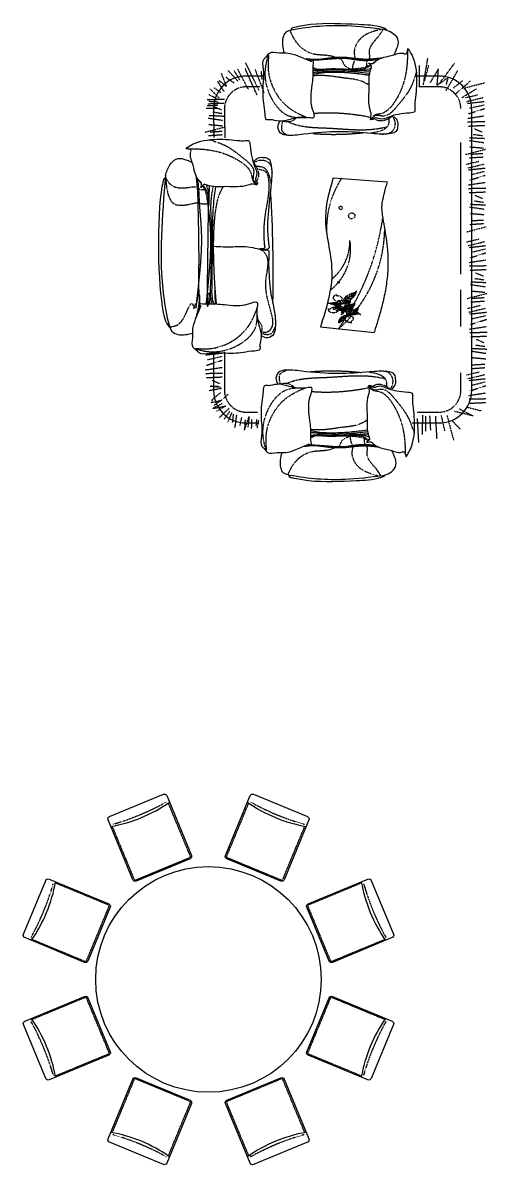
# Model space of a CAD drawing. Extents: x -15080 to 60298, y -30155 to 15485.
# Drawn here: x 20585 to 23878, y 645 to 8744 of the extents above; entities that cross this region are included whole.
import ezdxf

# ---------------------------------------------------------------- set-up
doc = ezdxf.new("R2010")
doc.units = 0
doc.linetypes.add('HIDDEN2', pattern=[0.1875, 0.125, -0.0625])
doc.layers.get('0').update_dxf_attribs({"linetype": 'CONTINUOUS'})
doc.layers.add('FURHATCH', color=57, linetype='CONTINUOUS')

# ---------------------------------------------------------------- blocks, each defined once
blk = doc.blocks.new('YQ_SOFA_06')
for p, q in [((1238.7, 493.6), (1622.6, 464.8)), ((1149.2, -563.7), (1529.6, -604))]:
    blk.add_line(p, q)
blk.add_arc((-7969.2, -183.7), 8783.7, 358.64262, 3.76737)
for points, knots in [([(1604.1, 1544.3), (1514.1, 1555.3), (1293.9, 1582.2), (1066.4, 1565.9), (899.2, 1531.6), (871.4, 1464.7), (882.8, 1414.7), (891, 1378.9)], [0, 0, 0, 0, 270.039046, 660.818296, 706.148491, 749.09312, 857.535712, 857.535712, 857.535712, 857.535712]), ([(1619.6, 1539.6), (1618.8, 1541.1), (1613.3, 1549.7), (1542.5, 1576.2), (1367, 1580.6), (1148.9, 1595.1), (998.3, 1567.3), (946, 1556.1), (941, 1545.2), (939.8, 1539.8)], [17.99656, 17.99656, 17.99656, 17.99656, 24.654541, 59.355785, 289.542515, 728.551681, 882.30278, 904.288941, 924.788376, 924.788376, 924.788376, 924.788376]), ([(1604.1, 1544.3), (1621.6, 1539.1), (1658, 1528.3), (1719.1, 1466.2), (1689.1, 1405.7), (1669.1, 1365.5)], [0, 0, 0, 0, 54.75336, 114.202099, 231.89639, 231.89639, 231.89639, 231.89639]), ([(1079.8, 1320.5), (1049.7, 1333.3), (997.5, 1355.4), (922, 1383.6), (856.5, 1374.2), (791, 1395.3), (770.3, 1354.1), (733.6, 1327.5), (756.3, 1223.8), (731.8, 1095), (755, 992), (758.4, 897.2), (792.4, 906.7), (825.7, 901.3), (874.4, 888.2), (960.6, 918.9), (1028.4, 927.9), (1119, 910.6), (1091.4, 973.9), (1081.8, 1019.2), (1077.9, 1079.1), (1091.4, 1159.6), (1097, 1240.4), (1094.5, 1288.3), (1104.6, 1348.4), (1085.1, 1318.2), (1079.8, 1320.5)], [0, 0, 0, 0, 98.119314, 172.692831, 232.74173, 302.439842, 336.564454, 356.938938, 433.9005, 604.32596, 751.710052, 791.94977, 823.175241, 833.763328, 895.231785, 969.223567, 1095.182377, 1126.407804, 1189.552352, 1219.244305, 1279.445255, 1361.374944, 1471.895911, 1498.299857, 1539.176597, 1556.493818, 1556.493818, 1556.493818, 1556.493818]), ([(1746.2, 1373.8), (1723, 1385.2), (1648, 1352.3), (1562.1, 1349), (1521.3, 1297.2), (1473.3, 1313.6), (1517.6, 1289.4), (1489, 1226.7), (1500.4, 1124.5), (1485.1, 1004.6), (1515.3, 940.3), (1497.8, 904.1), (1525.7, 904.8), (1539.5, 926.5), (1579.9, 899.6), (1662.1, 939.2), (1731.3, 949.5), (1823.4, 956.1), (1816.8, 993.9), (1822.1, 1065), (1840.5, 1189.1), (1820.1, 1329.4), (1785.3, 1384.1), (1767.5, 1420.1), (1768.8, 1385.9), (1758.7, 1372.8), (1749, 1372.4), (1746.2, 1373.8)], [0, 0, 0, 0, 77.460003, 216.616316, 242.592133, 269.122461, 299.684216, 314.285274, 461.198871, 610.330928, 656.503493, 678.239857, 695.053548, 715.711324, 745.377151, 808.970842, 966.326307, 1001.970526, 1023.57377, 1064.379851, 1225.490641, 1402.032064, 1440.74303, 1458.055816, 1482.535402, 1497.909181, 1507.517005, 1507.517005, 1507.517005, 1507.517005]), ([(1493.7, 1233.1), (1466.2, 1236.5), (1381.2, 1247.1), (1248, 1254.6), (1143.3, 1243), (1096.4, 1237.8)], [0, 0, 0, 0, 83.197881, 257.096688, 398.574785, 398.574785, 398.574785, 398.574785]), ([(1672.9, 927), (1681.6, 917.2), (1699.9, 896.6), (1698, 857.3), (1689.9, 816.3), (1614, 798.9), (1486.2, 810.6), (1276.4, 826.4), (1074.7, 809.8), (937, 789.4), (866.7, 802.9), (839, 849.8), (855.1, 881.4), (862.9, 896.6)], [0, 0, 0, 0, 37.68612, 79.329981, 114.371605, 150.403308, 289.028167, 513.709372, 772.450908, 897.464887, 929.06844, 981.344349, 1030.433254, 1030.433254, 1030.433254, 1030.433254]), ([(230.8, 678.4), (219.8, 655.1), (254, 580.7), (258.7, 494.9), (311.3, 454.9), (295.7, 406.6), (319.2, 451.4), (382.4, 423.9), (484.3, 437.1), (604.5, 423.8), (668.2, 455.1), (704.7, 438.2), (703.5, 466.1), (681.6, 479.5), (707.8, 520.4), (666.8, 601.9), (655.3, 670.9), (647.1, 762.8), (609.4, 755.6), (538.3, 759.7), (413.9, 775.9), (273.9, 753.1), (219.8, 717.4), (184.2, 698.9), (218.3, 700.9), (231.6, 691), (232.2, 681.3), (230.8, 678.4)], [0, 0, 0, 0, 77.460003, 216.616316, 242.592133, 269.122461, 299.684216, 314.285274, 461.198871, 610.330928, 656.503493, 678.239857, 695.053548, 715.711324, 745.377151, 808.970842, 966.326307, 1001.970526, 1023.57377, 1064.379851, 1225.490641, 1402.032064, 1440.74303, 1458.055816, 1482.535402, 1497.909181, 1507.517005, 1507.517005, 1507.517005, 1507.517005]), ([(49.5, 510.1), (58, 535.6), (72.7, 579.8), (138, 650.2), (199.6, 621), (240.4, 601.6)], [0, 0, 0, 0, 81.459876, 140.908615, 258.602906, 258.602906, 258.602906, 258.602906]), ([(678.8, 612.9), (688.4, 621.8), (708.7, 640.4), (748.1, 639.2), (789.2, 631.8), (807.8, 556.3), (797.2, 359.4), (757.8, 160.4), (786.1, -0.8)], [0, 0, 0, 0, 48.943013, 103.025949, 148.534553, 195.328972, 375.361256, 945.044024, 945.044024, 945.044024, 945.044024]), ([(42.8, 493.5), (35.5, 487.5), (-17.7, 240.7), (-0.6, -369.2), (50.2, -518.5), (61.2, -550.2), (82.2, -568), (84.3, -567)], [0, 0, 0, 0, 127.50928, 732.614955, 770.548522, 809.419481, 817.699888, 817.699888, 817.699888, 817.699888]), ([(49.5, 510.1), (25.7, 221.3), (-4, -138.5), (59.6, -497.6), (91.3, -600.2), (158.6, -628.4), (208.8, -615.9), (244.7, -606.9)], [0, 0, 0, 0, 855.678435, 1065.800321, 1116.292447, 1159.237076, 1267.679667, 1267.679667, 1267.679667, 1267.679667]), ([(1238.7, 493.6), (1212.6, 401.3), (1151, 184), (1272.7, -174.4), (1191.2, -431.4), (1149.2, -563.7)], [0, 0, 0, 0, 282.907592, 666.32996, 1073.111578, 1073.111578, 1073.111578, 1073.111578]), ([(404, 430.2), (401, 408.7), (394.4, 361.7), (384.8, 247.6), (381.1, 123.1), (382.3, -9.3), (380.4, -105.2), (377.8, -191.6), (379.6, -274.3), (374.1, -343.8), (387.4, -388.7), (392.1, -404.5)], [0, 0, 0, 0, 65.288045, 142.244878, 343.366639, 438.75949, 539.277159, 631.278886, 697.713212, 788.011799, 837.174266, 837.174266, 837.174266, 837.174266]), ([(1622.6, 464.8), (1618.8, 451.4), (1615.2, 438.6), (1608.5, 414.5), (1605.4, 403), (1599.8, 381.5), (1597.3, 371.4), (1592.9, 352.7), (1591.1, 344), (1588, 328.2), (1586.8, 321), (1585.1, 309.2), (1584.6, 304.4), (1583.8, 295.8), (1583.6, 292), (1583.4, 287.9), (1583.4, 287.2), (1583.4, 286.2), (1583.4, 285.9), (1583.4, 285.4), (1583.4, 285.1), (1583.4, 284.4), (1583.4, 283.8), (1583.4, 282.1), (1583.4, 280.9), (1583.5, 277), (1583.6, 274.1), (1584.1, 266.3), (1584.5, 261), (1585.7, 249.1), (1586.4, 242.5), (1588.4, 228.1), (1589.5, 220.3), (1592.1, 203.4), (1593.6, 194.4), (1596.9, 175.1), (1598.7, 164.9), (1602.4, 143.3), (1604.4, 132), (1608.4, 108), (1610.5, 95.5), (1614.5, 69.2), (1616.5, 55.5), (1620.2, 26.8), (1622, 11.8), (1625, -19.4), (1626.2, -35.7), (1627.4, -59.7), (1627.7, -66.9), (1628, -75.8), (1628, -77.4), (1628.2, -82.1), (1628.2, -85.2), (1628.3, -91.5), (1628.4, -94.6), (1628.4, -103.9), (1628.4, -110.1), (1628.2, -128.6), (1627.8, -140.8), (1626.2, -173.9), (1624.6, -194.5), (1620.4, -234.7), (1617.8, -254.3), (1611.9, -292.6), (1608.6, -311.2), (1601.4, -347.6), (1597.5, -365.2), (1589.4, -399.7), (1585.1, -416.5), (1576.5, -449.2), (1572, -465.1), (1563.1, -496.1), (1558.6, -511.2), (1549.6, -540.5), (1545.1, -554.8), (1537, -580.8), (1533.2, -592.5), (1529.6, -604)], [0, 0, 0, 0, 53.321958, 53.321958, 106.643915, 106.643915, 159.965873, 159.965873, 213.287831, 213.287831, 266.609788, 266.609788, 310.90088, 310.90088, 355.191971, 355.191971, 365.949281, 365.949281, 369.592246, 369.592246, 373.235211, 373.235211, 380.521141, 380.521141, 395.093001, 395.093001, 424.23672, 424.23672, 466.189545, 466.189545, 508.14237, 508.14237, 550.095194, 550.095194, 592.048019, 592.048019, 634.000843, 634.000843, 675.953668, 675.953668, 717.906493, 717.906493, 759.859317, 759.859317, 801.812142, 801.812142, 843.764967, 843.764967, 861.465487, 861.465487, 865.230186, 865.230186, 872.759584, 872.759584, 880.288981, 880.288981, 895.347776, 895.347776, 925.465367, 925.465367, 978.263352, 978.263352, 1031.061338, 1031.061338, 1083.859323, 1083.859323, 1136.657309, 1136.657309, 1189.455295, 1189.455295, 1242.25328, 1242.25328, 1295.051266, 1295.051266, 1347.849251, 1347.849251, 1393.6514, 1393.6514, 1393.6514, 1393.6514]), ([(392, 8), (437.2, 5.8), (520.5, 1.8), (634.8, 14.3), (748.9, -24.2), (783.8, -6), (785.6, -2.1), (786.1, -0.8)], [0, 0, 0, 0, 175.924574, 324.224602, 448.430744, 460.868212, 466.272512, 466.272512, 466.272512, 466.272512]), ([(721.2, -14.9), (734.1, -16), (753.2, -17.6), (782.2, -18.3), (784.3, -24.9), (784.4, -25.7)], [0, 0, 0, 0, 55.279979, 82.352953, 85.624213, 85.624213, 85.624213, 85.624213]), ([(784.4, -25.7), (777.4, -147.1), (786.3, -298.9), (827.7, -464.8), (832.9, -551), (821.2, -621.3), (774.7, -649.9), (742.8, -634.3), (727.4, -626.8)], [976.824593, 976.824593, 976.824593, 976.824593, 1441.856731, 1568.220499, 1730.576316, 1771.619892, 1839.510682, 1903.262507, 1903.262507, 1903.262507, 1903.262507]), ([(299.9, -417.2), (287.6, -447.5), (266.4, -500.1), (239.5, -576.1), (250, -641.4), (230.1, -707.2), (271.6, -727.2), (298.9, -763.4), (402.2, -739), (531.3, -761.3), (633.9, -736.3), (728.7, -731.2), (718.5, -697.4), (723.5, -664), (735.7, -615.1), (703.5, -529.5), (693.3, -461.8), (709, -370.9), (646.2, -399.6), (601.1, -410), (541.3, -415), (460.6, -402.8), (379.6, -398.6), (331.8, -402), (271.6, -392.8), (302.1, -411.8), (299.9, -417.2)], [0, 0, 0, 0, 98.119314, 172.692831, 232.74173, 302.439842, 336.564454, 356.938938, 433.9005, 604.32596, 751.710052, 791.94977, 823.175241, 833.763328, 895.231785, 969.223567, 1095.182377, 1126.407804, 1189.552352, 1219.244305, 1279.445255, 1361.374944, 1471.895911, 1498.299857, 1539.176597, 1556.493818, 1556.493818, 1556.493818, 1556.493818]), ([(1658.8, -1001.7), (1667.5, -991.9), (1685.8, -971.4), (1683.8, -932), (1675.8, -891), (1599.9, -873.6), (1472.1, -885.3), (1262.3, -901.1), (1060.6, -884.5), (922.8, -864.1), (852.5, -877.6), (824.8, -924.5), (840.9, -956.1), (848.7, -971.4)], [0, 0, 0, 0, 48.943013, 103.025949, 148.534553, 195.328972, 375.361256, 667.155028, 1003.182997, 1165.538814, 1206.58239, 1274.47318, 1338.225006, 1338.225006, 1338.225006, 1338.225006]), ([(1065.7, -1395.2), (1035.6, -1408), (983.4, -1430.1), (907.9, -1458.4), (842.4, -1448.9), (776.9, -1470), (756.2, -1428.8), (719.5, -1402.2), (742.1, -1298.5), (717.6, -1169.7), (740.8, -1066.8), (744.2, -971.9), (778.2, -981.5), (811.5, -976), (860.3, -962.9), (946.4, -993.6), (1014.3, -1002.6), (1104.8, -985.3), (1077.2, -1048.6), (1067.6, -1093.9), (1063.7, -1153.8), (1077.3, -1234.3), (1082.9, -1315.2), (1080.3, -1363), (1090.5, -1423.1), (1071, -1392.9), (1065.7, -1395.2)], [0, 0, 0, 0, 127.427681, 224.276404, 302.261986, 392.779016, 437.096694, 463.557063, 563.507143, 784.838909, 976.246821, 1028.506194, 1069.058754, 1082.809516, 1162.638681, 1258.731906, 1422.314775, 1462.867277, 1544.873185, 1583.434163, 1661.617215, 1768.019408, 1911.553131, 1945.84397, 1998.930645, 2021.420543, 2021.420543, 2021.420543, 2021.420543]), ([(1732, -1448.5), (1708.9, -1459.9), (1633.9, -1427), (1548, -1423.8), (1507.2, -1371.9), (1459.1, -1388.3), (1503.4, -1364.1), (1474.9, -1301.4), (1486.3, -1199.2), (1470.9, -1079.3), (1501.2, -1015), (1483.6, -978.9), (1511.6, -979.5), (1525.4, -1001.2), (1565.8, -974.3), (1647.9, -1013.9), (1717.1, -1024.2), (1809.2, -1030.8), (1802.6, -1068.7), (1808, -1139.7), (1826.3, -1263.8), (1805.9, -1404.1), (1771.1, -1458.8), (1753.3, -1494.8), (1754.7, -1460.6), (1744.5, -1447.5), (1734.9, -1447.1), (1732, -1448.5)], [0, 0, 0, 0, 100.597406, 281.319891, 315.054718, 349.509689, 389.200281, 408.162693, 598.959573, 792.637569, 852.601939, 880.830983, 902.666946, 929.495226, 968.022274, 1050.611483, 1254.96923, 1301.260424, 1329.316584, 1382.311494, 1591.546287, 1820.820862, 1871.094845, 1893.578982, 1925.370652, 1945.336599, 1957.814292, 1957.814292, 1957.814292, 1957.814292]), ([(1477.3, -1295.4), (1438.8, -1300.8), (1365.4, -1311), (1249.4, -1317.2), (1154.4, -1315.8), (1096.5, -1303.6), (1080, -1300.2)], [0, 0, 0, 0, 151.37946, 288.564606, 452.874576, 518.766039, 518.766039, 518.766039, 518.766039]), ([(1590, -1619), (1500, -1630), (1279.7, -1656.9), (1052.2, -1640.6), (885, -1606.3), (857.3, -1539.4), (868.7, -1489.5), (876.9, -1453.7)], [0, 0, 0, 0, 350.70006, 858.205579, 917.075962, 972.848208, 1113.682742, 1113.682742, 1113.682742, 1113.682742]), ([(1590, -1619), (1607.5, -1613.8), (1643.9, -1603), (1705, -1540.9), (1675, -1480.4), (1655, -1440.2)], [0, 0, 0, 0, 71.10826, 148.314414, 301.164142, 301.164142, 301.164142, 301.164142]), ([(1605.4, -1614.3), (1604.6, -1615.8), (1599.2, -1624.4), (1528.4, -1650.9), (1352.9, -1655.3), (1134.7, -1669.8), (984.2, -1642.1), (931.8, -1630.8), (926.9, -1619.9), (925.7, -1614.5)], [17.99656, 17.99656, 17.99656, 17.99656, 24.654541, 59.355785, 289.542515, 728.551681, 882.30278, 904.288941, 924.788376, 924.788376, 924.788376, 924.788376])]:
    blk.add_open_spline(points, degree=3, knots=knots)
at = {"layer": 'FURHATCH', "linetype": 'HIDDEN2'}
for p, q in [((714.4, 1112.4), (619.6, 1308.6)), ((1879.5, 1152.1), (1911, 1341.1)), ((1990.8, 1158.8), (2103, 1309.6)), ((484, 1140.2), (446.4, 1236.6)), ((565.7, 1177.8), (495.4, 1253)), ((578.8, 1185.9), (539.6, 1251.4)), ((639.2, 1118.9), (562.4, 1264.4)), ((699.7, 1081.3), (616.4, 1266.1)), ((750, 1099.3), (686.6, 1262.8)), ((735.7, 1190.8), (730.8, 1249.7)), ((1851.2, 1136.4), (1851.2, 1290.7)), ((1888.9, 1180.5), (1917.3, 1290.7)), ((1986.5, 1265.5), (1926.7, 1167.9)), ((1977.1, 1149), (1986.5, 1265.5)), ((2040, 1111.2), (2125, 1256.1)), ((466, 1105.8), (420.3, 1177.8)), ((484, 1140.2), (431.7, 1181)), ((537.9, 1164.7), (477.5, 1207.2)), ((719.6, 1138.5), (622.4, 1138.5)), ((1991.1, 1138.5), (1851.2, 1138.5)), ((2056.9, 1206), (1977.1, 1149)), ((2040, 1149), (2056.9, 1206)), ((2090.4, 1130.1), (2159.6, 1183.6)), ((2112.4, 1092.3), (2213.1, 1180.5)), ((2175.1, 1132), (2316.1, 1168.5)), ((421.9, 1048.6), (358.2, 1082.9)), ((430.1, 1060), (366.3, 1123.8)), ((444.8, 1096), (395.7, 1130.3)), ((2150.2, 1060.8), (2254, 1123.8)), ((2176.1, 1061.3), (2268.8, 1083.1)), ((2186.9, 1035), (2306.5, 1063.6)), ((420.3, 984.8), (338.6, 984.8)), ((344.5, 1048.6), (468.1, 1051.2)), ((420.3, 1006.1), (345.1, 1002.8)), ((349.7, 1018.6), (465.5, 1023.8)), ((425.2, 1030.6), (358.2, 1033.9)), ((391.4, 1000.4), (447.3, 977)), ((468.4, 984.5), (470.9, 775.5)), ((2193.4, 1022), (2311.7, 1035)), ((2198.6, 947.8), (2313, 984.2)), ((2209, 988.1), (2310.4, 1011.6)), ((353.6, 917.1), (459, 901.5)), ((357.5, 936.6), (465.5, 931.4)), ((386.2, 960.1), (451.2, 951)), ((2192.1, 915.3), (2311.7, 933.5)), ((2193.4, 890.5), (2316.9, 893.1)), ((331.4, 818), (472.3, 854.6)), ((358.8, 871.6), (457.7, 862.5)), ((364, 819.5), (452.5, 824.7)), ((2198.6, 860.6), (2314.3, 865.8)), ((2240.2, 842.4), (2296.1, 819)), ((356.2, 793.5), (455.1, 800)), ((2145.1, -188.7), (2145.1, 744.6)), ((2202.5, 759.1), (2307.8, 743.5)), ((2206.4, 778.6), (2314.3, 773.4)), ((2235, 802.1), (2300, 792.9)), ((2180.2, 660), (2321.1, 696.6)), ((2207.7, 713.6), (2306.5, 704.5)), ((2212.9, 661.5), (2301.3, 666.7)), ((2181.2, 589.3), (2273.8, 611.1)), ((2191.9, 563), (2311.6, 591.6)), ((2205.1, 635.5), (2303.9, 642)), ((2198.4, 550), (2316.8, 563)), ((2203.6, 475.8), (2318.1, 512.3)), ((2214.1, 516.2), (2315.5, 539.6)), ((2197.1, 443.3), (2316.8, 461.5)), ((2198.4, 418.6), (2322, 421.2)), ((2203.6, 388.6), (2319.4, 393.9)), ((2240.1, 330.1), (2305.1, 321)), ((2245.3, 370.4), (2301.2, 347)), ((2207.6, 287.2), (2312.9, 271.5)), ((2211.5, 306.7), (2319.4, 301.5)), ((2210.2, 163.5), (2309, 170)), ((2212.8, 241.6), (2311.6, 232.5)), ((2218, 189.6), (2306.4, 194.8)), ((2185.1, 110.1), (2326, 146.7)), ((2186, 39.4), (2278.7, 61.2)), ((2196.8, 13.1), (2316.5, 41.8)), ((2203.3, 0.1), (2321.7, 13.1)), ((2208.5, -74.1), (2323, -37.6)), ((2218.9, -33.7), (2320.4, -10.3)), ((2202, -106.6), (2321.7, -88.4)), ((2203.3, -131.3), (2326.9, -128.7)), ((2208.5, -161.2), (2324.3, -156)), ((2244.9, -219.8), (2310, -228.9)), ((2250.1, -179.5), (2306.1, -202.9)), ((2145.1, -560.4), (2145.1, -299.4)), ((2212.4, -262.7), (2317.8, -278.4)), ((2216.3, -243.2), (2324.3, -248.4)), ((2217.6, -308.3), (2316.5, -317.4)), ((2190.1, -361.8), (2331.1, -325.3)), ((2215, -386.4), (2313.9, -379.8)), ((2222.8, -360.3), (2311.3, -355.1)), ((1296, -477.9), (1302.2, -474)), ((1341.8, -483.9), (1340.7, -473.7)), ((2191.1, -432.5), (2283.8, -410.7)), ((2201.9, -458.8), (2321.5, -430.2)), ((2208.4, -471.8), (2326.7, -458.8)), ((2224, -505.7), (2325.4, -482.3)), ((2207.1, -578.6), (2326.7, -560.3)), ((2213.6, -546), (2328, -509.6)), ((2208.4, -603.3), (2331.9, -600.7)), ((2213.6, -633.2), (2329.3, -628)), ((2221.4, -715.2), (2329.3, -720.4)), ((2250, -691.8), (2315, -700.9)), ((2255.2, -651.4), (2311.1, -674.8)), ((333.2, -761.5), (451.6, -748.5)), ((338.4, -835.7), (452.9, -799.3)), ((348.8, -795.4), (450.3, -771.9)), ((468.4, -741.5), (468.4, -1013.5)), ((2217.5, -734.7), (2322.8, -750.3)), ((2222.7, -780.2), (2321.5, -789.4)), ((331.9, -868.2), (451.6, -850)), ((333.2, -893), (456.8, -890.4)), ((2145.1, -1013.5), (2145.1, -888.6)), ((2184.5, -903.7), (2277.2, -881.8)), ((2220.1, -858.3), (2318.9, -851.8)), ((2227.9, -832.3), (2316.3, -827.1)), ((338.4, -922.9), (454.2, -917.7)), ((380.1, -941.1), (436, -964.5)), ((2195.3, -929.9), (2314.9, -901.3)), ((2201.8, -943), (2320.1, -929.9)), ((2217.4, -976.8), (2318.8, -953.4)), ((450.6, -999.4), (357.2, -1016.8)), ((425.3, -986.1), (365.2, -986.1)), ((374.9, -981.4), (439.9, -990.6)), ((439.9, -1030.1), (379.9, -1080.9)), ((493.3, -1040.8), (462.6, -1070.2)), ((2200.5, -1049.7), (2320.1, -1031.4)), ((2207, -1017.1), (2321.4, -980.7)), ((440.6, -1087.5), (370.6, -1102.2)), ((379.9, -1080.9), (379.9, -1091.6)), ((453.3, -1106.3), (386.6, -1141)), ((386.6, -1141), (477.3, -1124.9)), ((452, -1079.5), (394.6, -1119.6)), ((477.3, -1124.9), (411.9, -1162.3)), ((2189.4, -1132), (2294.9, -1159.5)), ((2201.8, -1074.4), (2325.3, -1071.8)), ((2207, -1104.3), (2322.7, -1099.1)), ((500, -1142.3), (430.6, -1207.7)), ((506.7, -1162.3), (465.3, -1217.1)), ((520, -1169), (490.7, -1241.1)), ((530.7, -1182.4), (524, -1241.1)), ((553.4, -1186.4), (541.4, -1279.8)), ((589.4, -1203.7), (577.4, -1265.2)), ((610.7, -1294.5), (642.8, -1201.1)), ((622.4, -1167.5), (703.8, -1167.5)), ((642.8, -1201.1), (634.8, -1273.2)), ((1835.4, -1213.1), (1844.9, -1383.1)), ((1835.8, -1167.5), (1991.1, -1167.5)), ((1873.2, -1187.9), (1870.1, -1326.5)), ((1895.2, -1197.3), (1895.2, -1304.4)), ((1923.6, -1194.2), (1929.9, -1298.1)), ((1964.5, -1197.3), (1973.9, -1354.8)), ((2005.4, -1191), (2030.6, -1301.3)), ((2046.3, -1187.9), (2093.5, -1367.4)), ((2232, -1194.2), (2099.8, -1162.7)), ((2134.4, -1143.8), (2232, -1194.2)), ((614.7, -1222.4), (610.7, -1294.5)), ((661.4, -1219.8), (658.8, -1282.5)), ((696.1, -1218.4), (692.1, -1263.8)), ((709.5, -1226.4), (698.8, -1281.2)), ((2081.5, -1226.1), (2140.7, -1288.7))]:
    blk.add_line(p, q, dxfattribs=at)
at = {"layer": 'FURHATCH', "ltscale": 1000}
for p, q in [((750, 1215.5), (622.4, 1215.5)), ((1991.1, 1215.5), (1838.1, 1215.5)), ((391.4, 984.5), (393.9, 780.2)), ((2222.1, -1013.5), (2222.1, 984.5)), ((391.4, -761.5), (391.4, -1013.5)), ((622.4, -1244.5), (711.9, -1244.5)), ((1800.3, -1244.5), (1991.1, -1244.5))]:
    blk.add_line(p, q, dxfattribs=at)
at = {"layer": 'FURHATCH', "linetype": 'HIDDEN2'}
for centre, radius in [((1292.8, 280.6), 11.6), ((1371.2, 224), 21.8), ((1277.3, -247), 5.45), ((1249.3, -433.5), 7.25)]:
    blk.add_circle(centre, radius, dxfattribs=at)
at = {"layer": 'FURHATCH', "ltscale": 1000}
for centre, start, end in [((622.4, 984.5), 90, 180), ((1991.1, 984.5), 0, 90), ((622.4, -1013.5), 180, 270), ((1991.1, -1013.5), 270, 0)]:
    blk.add_arc(centre, 231, start, end, dxfattribs=at)
at = {"layer": 'FURHATCH', "linetype": 'HIDDEN2'}
for centre, radius, start, end in [((622.4, 984.5), 154, 90, 180), ((1991.1, 984.5), 154, 0, 90), ((1243.1, 2601.4), 1799.5, 265.32225, 276.64815), ((1850, 132), 657.2, 147.08915, 182.83124), ((-199.1, 468.1), 1809.1, 324.70111, 351.75883), ((645.4, 145.3), 960, 311.17387, 358.92649), ((992.9, -9.6), 370.5, 307.61178, 9.19406), ((1009.3, 46.7), 349.3, 308.84711, 0.47856), ((1228.9, -2676.2), 1799.5, 83.35185, 94.67775), ((622.4, -1013.5), 154, 180, 270), ((1991.1, -1013.5), 154, 270, 0)]:
    blk.add_arc(centre, radius, start, end, dxfattribs=at)
at = {"layer": 'FURHATCH', "linetype": 'HIDDEN2', "extrusion": (0, 0, -1)}
for centre, major_axis, start_param, end_param in [((1414.7, -399.3), (-110.4, 0), 0.208218, 1.305881), ((1379.9, -306.2), (-22.7, 0), 3.167031, 4.447474), ((1346.6, -313.2), (-56.7, 0), 2.97984, 3.740413), ((1232.8, -372.2), (-42, 0), 4.690407, 5.440767), ((1214.7, -379.9), (-22.9, 0), 4.265439, 5.159339), ((1254.2, -439.6), (-68.4, 0), 1.123846, 2.22985), ((1265.2, -370.6), (-54.2, 0), 4.001053, 5.33282), ((1278.1, -357.6), (-36.5, 0), -1.398473, 0.725522), ((1221, -302.2), (-60.1, 0), 3.942969, 4.194195), ((1264.4, -337.8), (-6.21, 0), 4.486049, 7.590668), ((1272.5, -363.4), (-30, 0), 1.344456, 3.822105), ((1276.2, -365.5), (-25.4, 0), 3.822105, 4.884712), ((801.3, -652.9), (-608.8, 0), 2.485899, 2.532396), ((1318.9, -379.5), (-27.4, 0), -1.23108, -0.05531), ((1300.4, -399.7), (-4.45, 0), 4.305315, 6.047266), ((1233, -286.4), (-174.6, 0), 3.548028, 4.305315), ((1408.5, -434.4), (-91.7, 0), -0.051833, 0.936995), ((1432.8, -482), (-125.3, 0), 0.506088, 1.175759), ((1262, -383.5), (-97.3, 0), 3.014368, 3.58593), ((1348.1, -374.7), (-10.4, 0), 3.120602, 4.089372), ((1308.9, -390.7), (-83.5, 0), 3.161093, 3.581618), ((1379.2, -388.8), (-14, 0), 3.44909, 4.317352), ((1211.2, -436.3), (-6.21, 0), 3.463098, 6.567717), ((1146.6, -444.7), (-60.1, 0), 2.920018, 3.171245), ((1241.6, -438.2), (-36.5, 0), 3.861761, 5.985756), ((1245.6, -444.7), (-30, 0), 0.321505, 2.799154), ((1332.5, -390.8), (-83.5, 0), -0.420236, -0.302471), ((1320.8, -394.7), (-70.7, 0), -1.077588, -0.420236), ((1250, -443.5), (-25.4, 0), 2.799154, 3.861761), ((1318.5, -581.2), (-191.1, 0), 1.34022, 1.572719), ((1302, -510.2), (-98.3, 0), 1.298279, 1.743334), ((1206.2, -480.4), (-125.3, 0), 2.220243, 2.655293), ((1351.4, -527.8), (-70.7, 0), 0.304906, 1.345478), ((1281.9, -467.5), (-20, 0), 2.989201, 3.937102), ((1347.8, -460.2), (-46.6, 0), -0.152392, 0.538243), ((1241.8, -430.2), (-85.5, 0), 3.454302, 3.92733), ((1383.2, -428.7), (-66.4, 0), -1.024899, -0.359247), ((1340.5, -509.5), (-100, 0), 1.435597, 1.992514), ((1352.7, -501.4), (-25.4, 0), 0.677666, 1.740274), ((1423.6, -474), (-88.1, 0), -0.061437, 0.17018), ((1456.7, -516), (-125.3, 0), 0.506088, 1.175759), ((1372.6, -475.4), (-24.3, 0), -0.431145, 0.138107), ((1344.5, -428.7), (-70.7, 0), 3.581618, 4.655483), ((1423.6, -474), (-88.1, 0), 0.608572, 0.947779), ((1351.9, -504.7), (-30, 0), 1.740274, 4.217922), ((1383.2, -428.7), (-66.4, 0), 4.182005, 4.894006), ((1366.1, -416), (-10.4, 0), 3.120602, 4.089372), ((1280, -424.8), (-97.3, 0), 3.014368, 3.379031), ((1320.6, -394.7), (-70.7, 0), 3.581618, 3.781311), ((1340.5, -509.5), (-100, 0), 2.279717, 2.52132), ((1332.9, -424.7), (-83.5, 0), 3.161093, 3.581618), ((1403.1, -422.8), (-14, 0), 3.44909, 4.317352), ((1442.8, -451.3), (-36.9, 0), -1.380882, -0.791226), ((1470.9, -442), (-60.2, 0), -0.949884, -0.620273), ((1363.7, -530.6), (-83.5, 0), -0.115619, 0.304906), ((1294.5, -539.4), (-14, 0), 0.172378, 1.04064), ((1224.1, -452.3), (-125.3, 0), 3.777946, 4.182233), ((1361.4, -506.4), (-36.5, 0), -1.446329, 0.677666), ((1368.9, -575.4), (-60.1, 0), 1.368183, 1.61941), ((1369.1, -527.8), (-6.21, 0), 4.254896, 7.359515)]:
    blk.add_ellipse(centre, major_axis=major_axis, ratio=0.724907, start_param=start_param, end_param=end_param, dxfattribs=at)
at = {"layer": 'FURHATCH', "linetype": 'HIDDEN2'}
for centre, major_axis, start_param, end_param in [((1355.5, -309.5), (-44, 0), 2.19717, 2.882037), ((1404.9, -330.9), (-21.1, 0), 5.574964, 6.501749), ((1285.4, -60), (-471, 0), 1.423432, 1.597019), ((1224.5, -402.5), (-10.6, 0), 3.705523, 4.720026), ((1226.9, -380.5), (-31.3, 0), 1.809562, 2.093478), ((1216.1, -428.1), (-52.1, 0), 4.023734, 4.337037), ((1244, -395.9), (-12.1, 0), 1.309306, 2.550248), ((1242.2, -404.9), (-20.6, 0), 3.505923, 4.411914), ((1227.1, -369.7), (-57, 0), 1.998692, 2.292094), ((1247.5, -405.5), (-26.1, 0), 3.463098, 4.106479), ((-1858508.8, 1683726.5), (-2975939.4, 0), 2.245846, 2.245851), ((1309.9, -437.2), (-53, 0), 5.124154, 5.418394), ((1261.5, -403.8), (-21, 0), 3.33884, 3.871135), ((1536.9, -491.2), (-265.4, 0), 5.338763, 5.739035), ((1315.1, -354.7), (-51.1, 0), 1.496262, 1.826763), ((1392.8, -370.1), (-78.9, 0), 6.176859, 6.506948), ((1339.4, -345.8), (-50.1, 0), 1.181597, 1.738539), ((1030.5, -305.6), (-343.3, 0), 2.587448, 2.836696), ((1381.5, -365.4), (-58, 0), 5.956285, 6.514978), ((1341, -345.2), (-38.4, 0), 1.268949, 2.28369), ((1353.1, -400.6), (-21.4, 0), 6.213812, 7.16991), ((1395.3, -358.5), (-58.8, 0), 5.856459, 6.439025), ((1362.8, -390.6), (-20.9, 0), 6.182082, 7.027409), ((1128.4, -267.1), (-318, 0), 2.31099, 2.532282), ((1331.3, -378), (-39.7, 0), 1.906056, 2.274379), ((1354.6, -321.6), (-53.4, 0), 1.384467, 2.028353), ((1519.5, -361.5), (-169.1, 0), 6.039995, 6.213369), ((1368.2, -385), (-16.3, 0), 6.078661, 6.72178), ((1349.6, -389.1), (-8.67, 0), 1.799897, 3.000028), ((1367.6, -318.5), (-41.9, 0), 1.424964, 1.981899), ((1399.7, -339.7), (-32.7, 0), 5.634251, 6.470224), ((-350634.7, 1529765.8), (-2139912.9, 0), 1.736044, 1.736053), ((1395.9, -408.9), (-18.5, 0), 5.246235, 6.365967), ((1381.7, -397), (-10.8, 0), 1.626438, 2.554), ((1402.6, -337.5), (-18.3, 0), 4.795686, 5.556897), ((1268.9, -383.2), (-41.3, 0), 1.221188, 1.636433), ((1270.4, -394.6), (-33.5, 0), 1.223856, 1.7888), ((1279.4, -397), (-39.6, 0), 1.181602, 1.738537), ((1417.7, -335.8), (-181.2, 0), 0.592873, 0.892831), ((1281.2, -408.3), (-33.7, 0), 1.301898, 1.900323), ((1268.4, -410), (-8.25, 0), 2.324399, 3.362145), ((1418.1, -572.6), (-148, 0), 5.288365, 5.869647), ((1287.9, -402.7), (-47.7, 0), 1.469813, 1.86485), ((1277, -415.6), (-11.3, 0), 2.201423, 3.687216), ((1279.1, -417.1), (-17.8, 0), 2.205662, 3.079364), ((1295.7, -426.2), (-9.52, 0), 1.893017, 3.463385), ((1321, -466.3), (-24.2, 0), 4.941738, 5.639424), ((1314.4, -469.9), (-15.5, 0), 5.075186, 5.607792), ((931.6, -328), (-419.5, 0), 2.658097, 2.748905), ((1319.1, -462.6), (-26.1, 0), 4.713089, 5.244517), ((1291.1, -427.4), (-22.4, 0), 2.327212, 2.83935), ((1271.3, -465.2), (-36.5, 0), 2.95079, 3.199343), ((1223.4, -462.4), (-89.8, 0), 3.087987, 3.269192), ((1323.6, -510.5), (-35.2, 0), 4.496745, 4.997018), ((1162.6, -486.6), (-181.1, 0), 3.590125, 3.661492), ((1347.7, -408), (-24, 0), 0.142454, 0.877978), ((1441.2, -326.6), (-196.5, 0), 0.934939, 1.15372), ((1368.8, -444.7), (-43.2, 0), 6.19258, 6.587127), ((1332, -486.2), (-9.08, 0), 4.024322, 5.151586), ((135707.1, -292463.6), (-424683.3, 0), 5.03432, 5.034338), ((1402.3, -542.3), (-155, 0), 5.091141, 5.193647), ((1343.2, -431.4), (-11.1, 0), 5.892749, 7.068167), ((1328.6, -487.7), (-7.47, 0), 2.979837, 3.740417), ((1371.5, -453.2), (-35.1, 0), 6.077887, 6.709659), ((1325.6, -387.7), (-41, 0), 1.872491, 2.316213), ((1387.4, -422.7), (-45.1, 0), 6.176275, 6.665934), ((1389.4, -490.3), (-72.3, 0), 5.032369, 5.384048), ((1352.5, -419.4), (-18.6, 0), 1.392282, 1.882529), ((1389.1, -458.6), (-37.5, 0), 6.101651, 6.538713), ((1267.6, -369.3), (-169.9, 0), 2.087063, 2.608573), ((1550.3, -500.8), (-201.1, 0), 6.013684, 6.108796), ((1402.8, -421.8), (-49.7, 0), 5.988428, 6.478089), ((1379.3, -464.1), (-24, 0), 4.764154, 5.732807), ((1352.4, -348.1), (-172.9, 0), 1.611251, 1.762005), ((1394.8, -426.2), (-34.6, 0), 0.156603, 0.588942), ((1368.5, -416.1), (-9.78, 0), 1.053078, 1.945812), ((1399.6, -414.3), (-34.5, 0), 5.930309, 6.515075), ((1265.9, -457.1), (-100.8, 0), 2.979737, 3.189359), ((1562.6, -482.2), (-205.3, 0), 5.836416, 5.990572), ((1383, -427), (-13.9, 0), 6.01994, 6.780495), ((1367.7, -429.3), (-8.56, 0), 1.796823, 3.221471), ((1374.1, -395.1), (-24.1, 0), 1.559036, 2.292387), ((1378.4, -436), (-40.2, 0), 1.458427, 2.078201), ((1474.9, -463.7), (-95.1, 0), 5.981259, 6.238837), ((1386.3, -429.4), (-37.7, 0), 1.60758, 2.227498), ((1405.8, -467.7), (-13.3, 0), 6.00178, 7.155117), ((1439.3, -452.2), (-47.4, 0), 5.827694, 6.313063), ((1441.2, -326.6), (-196.5, 0), 1.33043, 1.437001), ((1417.4, -482.7), (-27.5, 0), 4.741625, 5.274388), ((1403.4, -432.9), (-14.2, 0), 1.562908, 2.360346), ((1447, -440.8), (-41.3, 0), 6.04013, 6.305066), ((1295.2, -531.4), (-17.3, 0), 5.039892, 5.596574), ((1306, -530.6), (-30.1, 0), 5.041877, 5.580333), ((1259.1, -522.5), (-30, 0), 2.790463, 3.098175), ((1305.3, -517.9), (-24.4, 0), 4.590424, 5.440487), ((1249.3, -522.8), (-47.2, 0), 3.033114, 3.392596), ((1311.6, -520.1), (-38.6, 0), 4.563795, 5.054053), ((1249.9, -513.2), (-54.9, 0), 2.926036, 3.357149), ((1258.5, -503.7), (-56.4, 0), 2.847663, 3.289534), ((1227.9, -493.4), (-97.4, 0), 2.942503, 3.191057)]:
    blk.add_ellipse(centre, major_axis=major_axis, ratio=0.724907, start_param=start_param, end_param=end_param, dxfattribs=at)
for centre in [(1281.8, -377.6), (1267.1, -446.3), (1346, -489.6)]:
    blk.add_ellipse(centre, major_axis=(-4.28, 0), ratio=0.724907, dxfattribs=at)
for points, knots in [([(1579.9, 1547.3), (1517.8, 1530.9), (1424.2, 1503), (1381.3, 1393.8), (1395.2, 1344.6), (1385, 1310.7), (1373.6, 1282.6), (1377, 1259.3), (1377.7, 1254.2)], [14.22546, 14.22546, 14.22546, 14.22546, 248.732969, 375.734785, 418.155281, 441.003934, 511.971111, 531.951261, 531.951261, 531.951261, 531.951261]), ([(1593.3, 1546.4), (1582.9, 1529.1), (1551.1, 1476.4), (1478.6, 1417), (1503.8, 1340.2), (1473.2, 1314.1), (1475.8, 1294.2), (1477.5, 1281.1)], [0, 0, 0, 0, 61.206725, 186.909798, 242.281131, 261.367916, 297.674339, 297.674339, 297.674339, 297.674339]), ([(934.2, 1533.5), (946.1, 1508.1), (978.1, 1439.7), (1086.2, 1355.4), (1200, 1371.3), (1256, 1348.3), (1266.6, 1343.9)], [0, 0, 0, 0, 84.128374, 226.606846, 372.740818, 407.162137, 407.162137, 407.162137, 407.162137]), ([(1767.7, 1395.9), (1766.8, 1356.5), (1763.9, 1228.1), (1711.3, 1064.6), (1607.1, 943.7), (1528.4, 944.5), (1514.3, 918.2), (1508.8, 908)], [0, 0, 0, 0, 117.963525, 384.177235, 507.385496, 559.123739, 591.832875, 591.832875, 591.832875, 591.832875]), ([(775.5, 1357.1), (768.1, 1327.7), (742.3, 1225.8), (780.3, 1062.9), (905.4, 915.9), (1010.7, 919.9), (1058.8, 921.7)], [0, 0, 0, 0, 90.463322, 313.709381, 477.58989, 615.534186, 615.534186, 615.534186, 615.534186]), ([(781.9, 1363.2), (779.1, 1331.7), (766.8, 1193.7), (869.3, 1002.3), (1009.6, 940.8), (1051.6, 922.4)], [0, 0, 0, 0, 95.162541, 415.634162, 552.498185, 552.498185, 552.498185, 552.498185]), ([(1578.9, 1341.9), (1545.5, 1337.8), (1483.7, 1330.3), (1399.1, 1337.6), (1335, 1346.8), (1271.4, 1347.6), (1201.3, 1340.9), (1122.5, 1328), (1070.8, 1334.1), (1048.3, 1336.8)], [0, 0, 0, 0, 100.470543, 186.24085, 253.832864, 294.62969, 376.629754, 464.933143, 532.371288, 532.371288, 532.371288, 532.371288]), ([(1552.2, 1330), (1521.9, 1326.6), (1472.2, 1321), (1396.2, 1329.4), (1326.4, 1342.5), (1247.6, 1337.4), (1175.5, 1331.7), (1113, 1326.6), (1077.6, 1328.7), (1062.6, 1329.7)], [0, 0, 0, 0, 91.226814, 149.43917, 228.780747, 303.329124, 384.737847, 446.227102, 491.145097, 491.145097, 491.145097, 491.145097]), ([(1503.5, 1295.8), (1493.3, 1290), (1465.2, 1274), (1398.8, 1263.7), (1321.2, 1261.3), (1242, 1266.9), (1181, 1262.8), (1130.5, 1258), (1105.6, 1270.5), (1095.6, 1275.5)], [0, 0, 0, 0, 34.784722, 96.680299, 197.590449, 268.789183, 333.556229, 382.841802, 415.787105, 415.787105, 415.787105, 415.787105]), ([(1280, 1343.7), (1282.5, 1341.7), (1289.6, 1336.2), (1304.8, 1325), (1315.6, 1284.8), (1348.6, 1271.5), (1372.1, 1261.9)], [0, 0, 0, 0, 9.545165, 27.144843, 55.323571, 125.754264, 125.754264, 125.754264, 125.754264]), ([(1492.4, 1152.4), (1475.5, 1161.8), (1422.4, 1191.6), (1314.6, 1198.7), (1199.4, 1221), (1123.1, 1218.3), (1091.9, 1217.2)], [0, 0, 0, 0, 57.385661, 181.233526, 316.53682, 409.693452, 409.693452, 409.693452, 409.693452]), ([(1506.3, 1292.3), (1490.8, 1280.6), (1449.7, 1254.9), (1373.2, 1257.7), (1288.7, 1261.4), (1211.1, 1263.4), (1141.5, 1249.1), (1106.9, 1263.5), (1092.9, 1269.3)], [49.606189, 49.606189, 49.606189, 49.606189, 124.052713, 239.571345, 333.3214, 456.942517, 542.38691, 600.329448, 600.329448, 600.329448, 600.329448]), ([(1491.5, 1220.7), (1453, 1226.1), (1379.6, 1236.3), (1263.5, 1242.5), (1168.6, 1241), (1110.7, 1228.9), (1094.1, 1225.5)], [0, 0, 0, 0, 116.562185, 222.194747, 348.713424, 399.44985, 399.44985, 399.44985, 399.44985]), ([(1507.9, 1270.3), (1496.8, 1265.9), (1469.3, 1254.9), (1420.8, 1252.3), (1384.9, 1252.3), (1366.4, 1252.3)], [0, 0, 0, 0, 35.877327, 88.238866, 143.862719, 143.862719, 143.862719, 143.862719]), ([(1501, 1249.3), (1484.6, 1249.7), (1462.9, 1250.2), (1441.3, 1252.7), (1435.9, 1253.3)], [0, 0, 0, 0, 49.041708, 65.204045, 65.204045, 65.204045, 65.204045]), ([(1829.3, 1243.8), (1818.5, 1208.4), (1790, 1115.3), (1705.2, 1016.3), (1617.6, 911.7), (1536.4, 947.1), (1520.5, 911.1), (1506.6, 912), (1500.6, 912.3)], [0, 0, 0, 0, 109.234448, 287.695503, 405.349205, 463.335984, 485.328257, 502.01401, 502.01401, 502.01401, 502.01401]), ([(879.3, 892), (873.5, 866.3), (863, 819.7), (905.9, 802), (925.2, 794)], [0, 0, 0, 0, 68.252622, 123.969332, 123.969332, 123.969332, 123.969332]), ([(976.4, 916.2), (968.5, 909.5), (945, 889.7), (906.7, 886.8), (884.8, 895), (881.8, 896.2)], [0, 0, 0, 0, 30.899292, 91.483063, 101.255961, 101.255961, 101.255961, 101.255961]), ([(1505.3, 920.4), (1472.1, 928.8), (1342.4, 949.9), (1206.9, 957.3), (1107, 948.9), (1103.3, 948.6)], [89.052228, 89.052228, 89.052228, 89.052228, 222.96578, 599.021538, 613.61065, 613.61065, 613.61065, 613.61065]), ([(1635.1, 910), (1634.9, 892.2), (1634.4, 864), (1586.5, 822.7), (1543, 816), (1509.2, 810.8)], [0, 0, 0, 0, 50.323859, 79.58324, 179.713928, 179.713928, 179.713928, 179.713928]), ([(1666, 935.2), (1651.8, 924.5), (1619, 900.1), (1563.9, 891.7), (1537.6, 908.6), (1531.2, 912.8)], [0, 0, 0, 0, 53.565828, 123.379729, 146.192886, 146.192886, 146.192886, 146.192886]), ([(1662.4, 928.1), (1669.5, 913.4), (1686.3, 878.9), (1662.3, 805.7), (1611, 802.8), (1583.6, 801.2)], [0, 0, 0, 0, 48.420524, 113.829041, 189.16124, 189.16124, 189.16124, 189.16124]), ([(919.4, 890.7), (933.4, 885.1), (1023.3, 849.2), (1239.7, 851.5), (1460.1, 822.4), (1596.4, 849.8), (1619.3, 854.3)], [0, 0, 0, 0, 45.169023, 289.470004, 635.876796, 705.598095, 705.598095, 705.598095, 705.598095]), ([(359.4, 763.8), (394.9, 753.6), (488.5, 726.8), (589, 643.6), (695.1, 557.9), (661.1, 476.1), (697.3, 460.8), (696.7, 446.9), (696.5, 440.9)], [0, 0, 0, 0, 109.234448, 287.695503, 405.349205, 463.335984, 485.328257, 502.01401, 502.01401, 502.01401, 502.01401]), ([(208.4, 699.6), (247.8, 699.4), (376.2, 698.7), (540.6, 648.9), (663.3, 546.8), (663.8, 468.1), (690.3, 454.5), (700.6, 449.2)], [0, 0, 0, 0, 117.963525, 384.177235, 507.385496, 559.123739, 591.832875, 591.832875, 591.832875, 591.832875]), ([(670.8, 605.9), (681.6, 591.8), (706.6, 559.5), (716, 504.5), (699.5, 478), (695.5, 471.5)], [0, 0, 0, 0, 53.565828, 123.379729, 146.192886, 146.192886, 146.192886, 146.192886]), ([(677.9, 602.3), (692.4, 609.7), (726.7, 627.1), (800.3, 604.4), (804.1, 553.2), (806.1, 525.8)], [0, 0, 0, 0, 48.420524, 113.829041, 189.16124, 189.16124, 189.16124, 189.16124]), ([(696.5, 575.4), (714.3, 575.5), (742.5, 575.5), (784.6, 528.3), (792, 484.9), (797.8, 451.3)], [0, 0, 0, 0, 50.323859, 79.58324, 179.713928, 179.713928, 179.713928, 179.713928]), ([(47.6, 499.2), (60, 478.3), (96.1, 417.5), (193.7, 419.1), (268.4, 436.2), (295.3, 406.7), (315.1, 409.5), (328.1, 411.4)], [0, 0, 0, 0, 69.489646, 202.287031, 257.658365, 276.74515, 313.051573, 313.051573, 313.051573, 313.051573]), ([(49.5, 507.6), (57.4, 416.8), (69.9, 273.5), (216.6, 305.6), (273.8, 319.1), (304.9, 309.3), (331.5, 308.6), (351.7, 311.4), (356.8, 312.1)], [0, 0, 0, 0, 215.665914, 340.131029, 372.794811, 390.388274, 436.101302, 451.486018, 451.486018, 451.486018, 451.486018]), ([(265.6, 511.7), (269.5, 478.4), (277.2, 413.8), (282.7, 183.1), (288, -48.7), (283.7, -255.5), (286.6, -322.8), (293.6, -398.8), (273.5, -465.8), (261, -507.5)], [0, 0, 0, 0, 100.470543, 195.29768, 691.824002, 796.191024, 815.334852, 894.003574, 1022.781123, 1022.781123, 1022.781123, 1022.781123]), ([(709.2, 554.4), (725.5, 552.5), (771.1, 547.2), (793.5, 419.1), (754.1, 249.2), (740.5, 100), (755.2, -11), (733.7, -8.4), (723, -8.7), (718.8, -8.8)], [0, 0, 0, 0, 45.666611, 127.785114, 322.896206, 592.204404, 599.894027, 621.373332, 634.821222, 634.821222, 634.821222, 634.821222]), ([(278, 485.3), (280.9, 455.2), (285.8, 403), (294.6, 174.3), (328.3, 70.8), (248.8, -551.1), (289.6, -282), (292.9, -389.6), (291.6, -421.2), (291, -434.5)], [0, 0, 0, 0, 91.226814, 158.441891, 666.488025, 900.340031, 987.533557, 1049.022811, 1093.940807, 1093.940807, 1093.940807, 1093.940807]), ([(313, 437.1), (319, 427.1), (335.6, 399.3), (377.3, 129.1), (379.4, -8.8), (332.3, -447.7), (358.5, -272.3), (361.1, -369.8), (349.4, -391.8), (344.7, -400.6)], [0, 0, 0, 0, 34.784722, 96.680299, 793.982363, 844.984951, 928.356677, 977.64225, 1010.587553, 1010.587553, 1010.587553, 1010.587553]), ([(316.4, 440), (328.5, 424.7), (354.9, 384.1), (353.3, 307.5), (344.6, -373.5), (343.9, -451.1), (370.2, -354.2), (356.4, -389.1), (350.9, -403.2)], [49.606189, 49.606189, 49.606189, 49.606189, 124.052713, 239.571345, 333.3214, 456.942517, 542.38691, 600.329448, 600.329448, 600.329448, 600.329448]), ([(456.6, 428.5), (447.9, 412.3), (330.5, 193.4), (436.8, -646), (397.4, -274.9), (400.6, -348.5), (402.9, -403.3)], [0, 0, 0, 0, 57.385661, 776.549696, 808.487939, 901.644571, 901.644571, 901.644571, 901.644571]), ([(338.4, 442), (343, 431), (354.5, 403.7), (357.9, 355.2), (358.5, 319.3), (358.8, 300.8)], [0, 0, 0, 0, 35.877327, 88.238866, 143.862719, 143.862719, 143.862719, 143.862719]), ([(359.6, 435.5), (359.5, 419.1), (359.3, 397.3), (357.2, 375.7), (356.6, 370.3)], [0, 0, 0, 0, 49.041708, 65.204045, 65.204045, 65.204045, 65.204045]), ([(387, 431.9), (380.5, 395.7), (364.3, 303.8), (380.2, 136), (371.3, -53.7), (374.5, -220.6), (361.6, -332.9), (375.4, -383.5), (380.1, -401)], [0, 0, 0, 0, 110.091703, 278.767083, 501.924767, 679.115683, 781.336504, 835.471076, 835.471076, 835.471076, 835.471076]), ([(738, -599), (748.5, -600.3), (774.4, -603.4), (823, -558.2), (792.1, -417.2), (734.1, -262.8), (800.7, -74.7), (742.5, -27.1), (734.2, -20.4)], [0, 0, 0, 0, 30.738038, 75.763762, 171.884076, 419.340446, 607.824374, 639.107572, 639.107572, 639.107572, 639.107572]), ([(84.4, -563.1), (111.7, -558.7), (183.6, -547.4), (234.6, -342.6), (251.8, -444.8), (258.4, -415.1), (262.4, -397.1)], [0, 0, 0, 0, 87.060295, 229.538767, 251.603819, 286.025138, 286.025138, 286.025138, 286.025138]), ([(262.3, -715.8), (293.9, -718.1), (432.1, -727.9), (621.7, -622.2), (680.8, -480.8), (698.5, -438.5)], [0, 0, 0, 0, 95.162541, 415.634162, 552.498185, 552.498185, 552.498185, 552.498185]), ([(268.5, -722), (298, -728.9), (400.4, -753), (562.7, -712.2), (707.5, -584.5), (701.6, -479.4), (699, -431.3)], [0, 0, 0, 0, 90.463322, 313.709381, 477.58989, 615.534186, 615.534186, 615.534186, 615.534186]), ([(706, -513.6), (712.8, -521.4), (733, -544.5), (736.6, -582.8), (728.7, -604.8), (727.6, -607.9)], [0, 0, 0, 0, 30.899292, 91.483063, 101.255961, 101.255961, 101.255961, 101.255961]), ([(731.8, -610.3), (757.6, -615.6), (804.3, -625.3), (821.4, -582.1), (829, -562.7)], [0, 0, 0, 0, 68.252622, 123.969332, 123.969332, 123.969332, 123.969332]), ([(865.2, -966.7), (859.4, -941), (848.8, -894.4), (891.8, -876.7), (911.1, -868.7)], [0, 0, 0, 0, 88.639768, 160.999132, 160.999132, 160.999132, 160.999132]), ([(1621, -984.7), (1620.7, -966.9), (1620.3, -938.7), (1572.4, -897.4), (1528.8, -890.7), (1495.1, -885.5)], [0, 0, 0, 0, 65.355661, 103.354857, 233.394712, 233.394712, 233.394712, 233.394712]), ([(1648.2, -1002.8), (1655.4, -988.2), (1672.1, -953.6), (1648.2, -880.4), (1596.9, -877.5), (1569.4, -875.9)], [0, 0, 0, 0, 62.883797, 147.829924, 245.663948, 245.663948, 245.663948, 245.663948]), ([(962.2, -990.9), (954.3, -984.2), (930.9, -964.4), (892.6, -961.5), (870.7, -969.7), (867.6, -970.9)], [0, 0, 0, 0, 40.128951, 118.809172, 131.501248, 131.501248, 131.501248, 131.501248]), ([(905.2, -965.4), (919.3, -959.8), (1009.1, -923.9), (1225.6, -926.2), (1445.9, -897.1), (1582.3, -924.5), (1605.1, -929.1)], [0, 0, 0, 0, 58.661068, 375.93507, 825.814021, 916.361162, 916.361162, 916.361162, 916.361162]), ([(1651.9, -1009.9), (1637.6, -999.3), (1604.8, -974.8), (1549.7, -966.4), (1523.5, -983.3), (1517, -987.5)], [0, 0, 0, 0, 69.56601, 160.233414, 189.860891, 189.860891, 189.860891, 189.860891]), ([(761.4, -1431.9), (754, -1402.4), (728.2, -1300.5), (766.1, -1137.6), (891.3, -990.6), (996.5, -994.6), (1044.6, -996.4)], [0, 0, 0, 0, 117.484834, 407.414781, 620.246611, 799.395046, 799.395046, 799.395046, 799.395046]), ([(767.7, -1438), (764.9, -1406.4), (752.7, -1268.4), (855.1, -1077), (995.5, -1015.5), (1037.5, -997.1)], [0, 0, 0, 0, 123.587716, 539.784626, 717.53011, 717.53011, 717.53011, 717.53011]), ([(1491.2, -995.1), (1457.9, -1003.5), (1328.3, -1024.6), (1192.8, -1032), (1092.8, -1023.6), (1089.1, -1023.3)], [89.052228, 89.052228, 89.052228, 89.052228, 222.96578, 599.021538, 613.61065, 613.61065, 613.61065, 613.61065]), ([(1815.1, -1318.5), (1804.3, -1283.2), (1775.9, -1190), (1691, -1091), (1603.5, -986.4), (1522.3, -1021.8), (1506.4, -985.9), (1492.5, -986.7), (1486.5, -987)], [0, 0, 0, 0, 141.86292, 373.630524, 526.427539, 601.735045, 630.296438, 651.966247, 651.966247, 651.966247, 651.966247]), ([(1753.6, -1470.6), (1752.7, -1431.2), (1749.8, -1302.8), (1697.1, -1139.3), (1593, -1018.4), (1514.3, -1019.2), (1500.2, -992.9), (1494.7, -982.7)], [0, 0, 0, 0, 153.199383, 498.931474, 658.942203, 726.134726, 768.614124, 768.614124, 768.614124, 768.614124]), ([(1478.2, -1227.1), (1461.4, -1236.5), (1408.3, -1266.3), (1300.4, -1273.5), (1185.3, -1295.8), (1108.9, -1293), (1077.8, -1291.9)], [0, 0, 0, 0, 74.526832, 235.368216, 411.08678, 532.069418, 532.069418, 532.069418, 532.069418]), ([(1492.1, -1367), (1476.7, -1355.3), (1435.6, -1329.6), (1359, -1332.4), (1274.6, -1336.1), (1197, -1338.1), (1127.4, -1323.8), (1092.8, -1338.2), (1078.8, -1344)], [49.606189, 49.606189, 49.606189, 49.606189, 124.052713, 239.571345, 333.3214, 456.942517, 542.38691, 600.329448, 600.329448, 600.329448, 600.329448]), ([(1489.3, -1370.5), (1479.2, -1364.7), (1451, -1348.7), (1384.7, -1338.4), (1307.1, -1336), (1227.9, -1341.6), (1166.8, -1337.5), (1116.3, -1332.7), (1091.4, -1345.2), (1081.5, -1350.2)], [0, 0, 0, 0, 45.174964, 125.558829, 256.610972, 349.076861, 433.189907, 497.197145, 539.983253, 539.983253, 539.983253, 539.983253]), ([(1479.6, -1307.8), (1452.1, -1311.2), (1367.1, -1321.8), (1233.8, -1329.3), (1129.2, -1317.7), (1082.3, -1312.5)], [0, 0, 0, 0, 108.049196, 333.891802, 517.629591, 517.629591, 517.629591, 517.629591]), ([(1265.8, -1418.4), (1268.3, -1416.4), (1275.4, -1410.9), (1290.7, -1399.7), (1301.4, -1359.5), (1334.4, -1346.2), (1358, -1336.6)], [0, 0, 0, 0, 12.396318, 35.253043, 71.848794, 163.317226, 163.317226, 163.317226, 163.317226]), ([(1493.8, -1345.1), (1482.6, -1340.6), (1455.2, -1329.6), (1406.7, -1327), (1370.7, -1327), (1352.3, -1327)], [0, 0, 0, 0, 46.593931, 114.59593, 186.8347, 186.8347, 186.8347, 186.8347]), ([(1565.8, -1622), (1503.7, -1605.6), (1410, -1577.7), (1367.2, -1468.5), (1381.1, -1419.4), (1370.8, -1385.4), (1359.4, -1357.3), (1362.8, -1334), (1363.6, -1328.9)], [14.22546, 14.22546, 14.22546, 14.22546, 248.732969, 375.734785, 418.155281, 441.003934, 511.971111, 531.951261, 531.951261, 531.951261, 531.951261]), ([(1486.8, -1324), (1470.5, -1324.4), (1448.7, -1324.9), (1427.1, -1327.4), (1421.8, -1328)], [0, 0, 0, 0, 63.690529, 84.680578, 84.680578, 84.680578, 84.680578]), ([(1579.2, -1621.1), (1568.8, -1603.8), (1537, -1551.2), (1464.4, -1491.7), (1489.6, -1415), (1459, -1388.8), (1461.6, -1368.9), (1463.4, -1355.8)], [0, 0, 0, 0, 79.489254, 242.739997, 314.65082, 339.438853, 386.590051, 386.590051, 386.590051, 386.590051]), ([(920, -1608.2), (931.9, -1582.8), (964, -1514.4), (1072.1, -1430.1), (1185.9, -1446), (1241.8, -1423), (1252.5, -1418.6)], [0, 0, 0, 0, 109.257629, 294.294606, 484.078985, 528.781997, 528.781997, 528.781997, 528.781997]), ([(1564.7, -1416.6), (1531.4, -1412.5), (1469.6, -1405), (1384.9, -1412.3), (1320.8, -1421.5), (1257.2, -1422.3), (1187.2, -1415.6), (1108.4, -1402.7), (1056.6, -1408.8), (1034.2, -1411.5)], [0, 0, 0, 0, 130.481225, 241.871234, 329.653071, 382.635961, 489.129551, 603.809277, 691.391283, 691.391283, 691.391283, 691.391283]), ([(1538.1, -1404.7), (1507.7, -1401.3), (1458, -1395.7), (1382, -1404.2), (1312.2, -1417.2), (1233.5, -1412.1), (1161.4, -1406.4), (1098.8, -1401.3), (1063.4, -1403.5), (1048.4, -1404.4)], [0, 0, 0, 0, 118.476382, 194.076844, 297.117853, 393.933927, 499.659542, 579.515716, 637.850776, 637.850776, 637.850776, 637.850776])]:
    blk.add_open_spline(points, degree=3, knots=knots, dxfattribs=at)
for points in [[(1536.7, 1317.4), (1531.5, 1313), (1526.4, 1308.5), (1521.2, 1304.2)], [(1095.7, 1256.3), (1108.6, 1255.1), (1121.5, 1253.9), (1134.4, 1252.7)], [(290.9, 470), (295.4, 464.9), (299.9, 459.8), (304.3, 454.7)], [(363.9, -400.2), (364.8, -387.2), (365.8, -374.3), (366.8, -361.4)], [(1081.6, -1331), (1094.5, -1329.8), (1107.4, -1328.6), (1120.3, -1327.4)], [(1522.5, -1392.1), (1517.4, -1387.7), (1512.2, -1383.2), (1507, -1378.9)]]:
    blk.add_open_spline(points, degree=3, dxfattribs=at)
blk = doc.blocks.new('YQ_DTABLE_07')
blk.add_circle((0, 0), 800)
at = {"layer": 'FURHATCH', "ltscale": 1000}
for points in [[(-296.2, 1303.1), (-120.6, 879.1, -0.414214), (-130.3, 855.6), (-512.8, 697.1, -0.414214), (-536.3, 706.9), (-712, 1130.9, -0.414214), (-702.2, 1154.4), (-319.8, 1312.9, -0.414214)], [(319.8, 1312.9), (702.2, 1154.4, -0.414214), (712, 1130.9), (536.3, 706.9, -0.414214), (512.8, 697.1), (130.3, 855.6, -0.414214), (120.6, 879.1), (296.2, 1303.1, -0.414214)], [(-1130.9, 712), (-706.9, 536.3, -0.414214), (-697.1, 512.8), (-855.6, 130.3, -0.414214), (-879.1, 120.6), (-1303.1, 296.2, -0.414214), (-1312.9, 319.8), (-1154.4, 702.2, -0.414214)], [(1154.4, 702.2), (1312.9, 319.8, -0.414214), (1303.1, 296.2), (879.1, 120.6, -0.414214), (855.6, 130.3), (697.1, 512.8, -0.414214), (706.9, 536.3), (1130.9, 712, -0.414214)], [(-1303.1, -296.2), (-879.1, -120.6, -0.414214), (-855.6, -130.3), (-697.1, -512.8, -0.414214), (-706.9, -536.3), (-1130.9, -712, -0.414214), (-1154.4, -702.2), (-1312.9, -319.8, -0.414214)], [(1312.9, -319.8), (1154.4, -702.2, -0.414214), (1130.9, -712), (706.9, -536.3, -0.414214), (697.1, -512.8), (855.6, -130.3, -0.414214), (879.1, -120.6), (1303.1, -296.2, -0.414214)], [(-712, -1130.9), (-536.3, -706.9, -0.414214), (-512.8, -697.1), (-130.3, -855.6, -0.414214), (-120.6, -879.1), (-296.2, -1303.1, -0.414214), (-319.8, -1312.9), (-702.2, -1154.4, -0.414214)], [(702.2, -1154.4), (319.8, -1312.9, -0.414214), (296.2, -1303.1), (120.6, -879.1, -0.414214), (130.3, -855.6), (512.8, -697.1, -0.414214), (536.3, -706.9), (712, -1130.9, -0.414214)]]:
    blk.add_lwpolyline(points, format="xyb", close=True, dxfattribs=at)
for points in [[(-692.7, 1084.3, 0.109629), (-276.9, 1256.5)], [(276.9, 1256.5, 0.109629), (692.7, 1084.3)], [(-1256.5, 276.9, 0.109629), (-1084.3, 692.7)], [(1084.3, 692.7, 0.109629), (1256.5, 276.9)], [(-1084.3, -692.7, 0.109629), (-1256.5, -276.9)], [(1256.5, -276.9, 0.109629), (1084.3, -692.7)], [(-276.9, -1256.5, 0.109629), (-692.7, -1084.3)], [(692.7, -1084.3, 0.109629), (276.9, -1256.5)]]:
    blk.add_lwpolyline(points, format="xyb", dxfattribs=at)
at = {"layer": 'FURHATCH', "linetype": 'HIDDEN2'}
for points in [[(-683.6, 1085.9), (-528, 710.3, 0.414214), (-516.3, 705.4), (-133.8, 863.9, 0.414214), (-128.9, 875.6), (-284.5, 1251.2)], [(-680.7, 1099.9, 0.057527), (-298.9, 1258.1)], [(284.5, 1251.2), (128.9, 875.6, 0.414214), (133.8, 863.9), (516.3, 705.4, 0.414214), (528, 710.3), (683.6, 1085.9)], [(298.9, 1258.1, 0.057527), (680.7, 1099.9)], [(-1259.1, 296.4, 0.057527), (-1101, 678.3)], [(-1251.2, 284.5), (-875.6, 128.9, 0.414214), (-863.9, 133.8), (-705.4, 516.3, 0.414214), (-710.3, 528), (-1085.9, 683.6)], [(1085.9, 683.6), (710.3, 528, 0.414214), (705.4, 516.3), (863.9, 133.8, 0.414214), (875.6, 128.9), (1251.2, 284.5)], [(1101, 678.3, 0.057527), (1259.1, 296.4)], [(-1085.9, -683.6), (-710.3, -528, 0.414214), (-705.4, -516.3), (-863.9, -133.8, 0.414214), (-875.6, -128.9), (-1251.2, -284.5)], [(1251.2, -284.5), (875.6, -128.9, 0.414214), (863.9, -133.8), (705.4, -516.3, 0.414214), (710.3, -528), (1085.9, -683.6)], [(-1099.9, -680.7, 0.057527), (-1258.1, -298.9)], [(1258.1, -298.9, 0.057527), (1099.9, -680.7)], [(-284.5, -1251.2), (-128.9, -875.6, 0.414214), (-133.8, -863.9), (-516.3, -705.4, 0.414214), (-528, -710.3), (-683.6, -1085.9)], [(683.6, -1085.9), (528, -710.3, 0.414214), (516.3, -705.4), (133.8, -863.9, 0.414214), (128.9, -875.6), (284.5, -1251.2)], [(-296.4, -1259.1, 0.057527), (-678.3, -1101)], [(678.3, -1101, 0.057527), (296.4, -1259.1)]]:
    blk.add_lwpolyline(points, format="xyb", dxfattribs=at)

msp = doc.modelspace()

# ---------------------------------------------------------------- block references
for name, p in [('YQ_SOFA_06', (21546.3, 7151.3)), ('YQ_DTABLE_07', (21901.2, 1961.7))]:
    msp.add_blockref(name, p)

doc.saveas('drawing.dxf')
